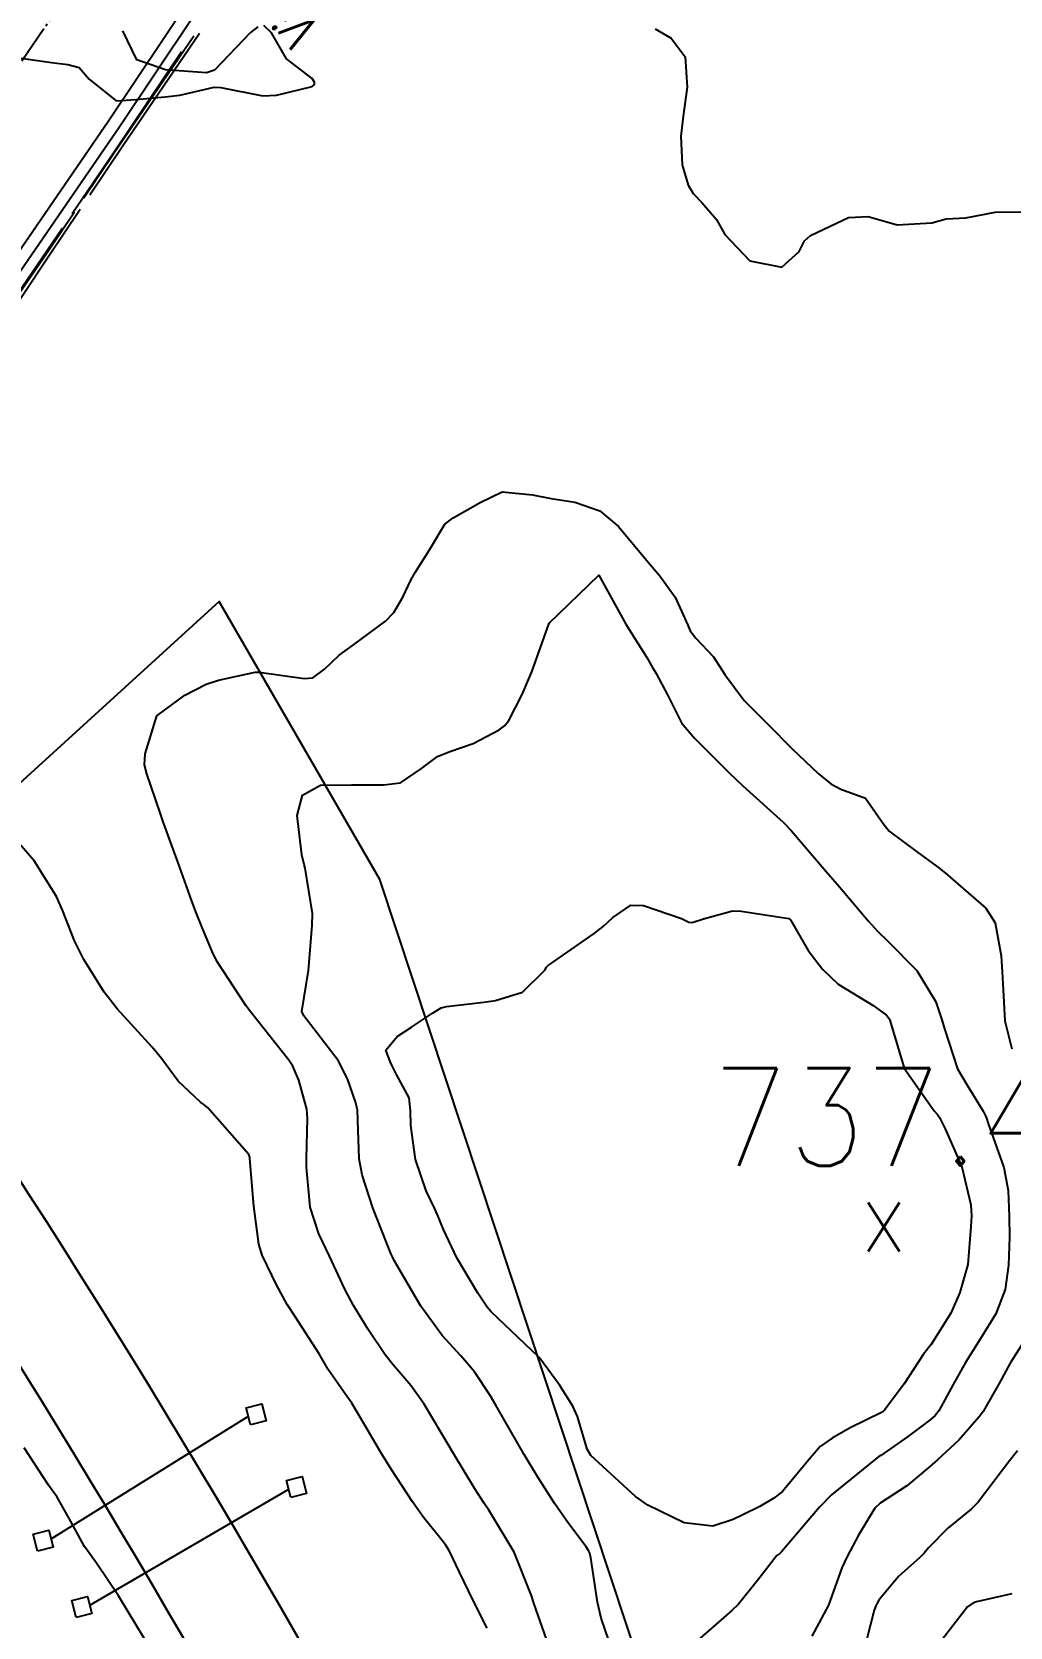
# Model space of a CAD drawing. Header units: metres. Extents: x 318500 to 325275, y 7408834 to 7428799.
# Drawn here: x 323831.6 to 323871.6, y 7420532.5 to 7420597.8 of the extents above; entities that cross this region are included whole.
import ezdxf
from ezdxf.enums import TextEntityAlignment as Align

# ---------------------------------------------------------------- set-up
doc = ezdxf.new("R2010")
doc.units = ezdxf.units.M
doc.header["$MEASUREMENT"] = 0
doc.linetypes.add('TRACEJADO', pattern=[8.7, 8, -0.7])
doc.linetypes.add('TRACO-PONTO', pattern=[1.88, 1.6, -0.14, 0, -0.14])
for name, color, linetype in [('Curvas de Nivel 1m', 11, 'Continuous'), ('Curvas de Nivel 5m', 15, 'Continuous'), ('Divisas', 45, 'Continuous'), ('Linha Férrea', 20, 'Continuous'), ('Pontes_Viadutos_Tubos', 190, 'Continuous'), ('Pontos Cotados', 45, 'Continuous'), ('Pórticos', 45, 'Continuous'), ('TEXTO', 45, 'Continuous'), ('VIADUTO', 190, 'Continuous'), ('Vias Primárias', 230, 'Continuous')]:
    doc.layers.add(name, color=color, linetype=linetype)
doc.styles.add('ROMANS', font='romans', dxfattribs={"height": 0.2})
doc.styles.add('Style-STANDARD', font='STANDARD.shx')

# ---------------------------------------------------------------- blocks, each defined once
blk = doc.blocks.new('ELVTXT_65')
at = {"layer": 'Pontos Cotados', "linetype": 'Continuous', "style": 'Style-STANDARD'}
for s, height, p in [('737.4', 4, (0, 4)), ('x', 3, (0, 0))]:
    blk.add_text(s, height=height, dxfattribs=at).set_placement(p, align=Align.MIDDLE_CENTER)

msp = doc.modelspace()

# ---------------------------------------------------------------- linework, layer by layer
at = {"layer": 'Curvas de Nivel 1m', "flags": 128}
for points, elevation in [([(323831.013, 7420596.715), (323832.349, 7420596.534), (323833.016, 7420596.442), (323833.492, 7420596.33), (323833.898, 7420595.847), (323834.997, 7420594.963), (323835.799, 7420595.017), (323837, 7420595.129), (323837.601, 7420595.194), (323839.006, 7420595.515), (323839.275, 7420595.507), (323841.001, 7420595.173), (323841.557, 7420595.187), (323843.007, 7420595.552), (323843.102, 7420595.626), (323843.106, 7420595.719), (323843.012, 7420595.875), (323841.97, 7420596.686), (323841.347, 7420597.745), (323841.034, 7420598.041)], 733), ([(323840.796, 7420597.991), (323840.488, 7420597.758), (323839.014, 7420596.216), (323838.686, 7420596.11), (323837.014, 7420596.231), (323835.838, 7420596.637), (323835.275, 7420597.826)], 733), ([(323857.035, 7420597.902), (323857.694, 7420597.53), (323858.261, 7420596.76), (323858.344, 7420595.52), (323858.182, 7420594.333), (323858.092, 7420593.523), (323858.145, 7420592.339), (323858.381, 7420591.519), (323858.596, 7420591.165), (323858.943, 7420590.807), (323859.546, 7420590.111), (323859.892, 7420589.496), (323860.914, 7420588.424), (323862.217, 7420588.161), (323862.92, 7420588.795), (323863.143, 7420589.241), (323863.384, 7420589.453), (323864.938, 7420590.193), (323865.744, 7420590.224), (323866.935, 7420589.891), (323868.35, 7420589.972), (323868.937, 7420590.129), (323869.747, 7420590.177), (323870.941, 7420590.407), (323872.023, 7420590.416)], 733), ([(323852.759, 7420531.581), (323852.175, 7420533.232), (323852.054, 7420533.591), (323851.992, 7420533.783), (323851.278, 7420535.599), (323850.227, 7420537.339), (323850.112, 7420537.495), (323850.035, 7420537.613), (323849.668, 7420538.189), (323848.796, 7420539.632), (323848.273, 7420540.509), (323847.59, 7420541.651), (323847.046, 7420542.408), (323846.306, 7420543.271), (323845.994, 7420543.673), (323845.305, 7420544.7), (323844.706, 7420545.686), (323844.35, 7420546.359), (323843.719, 7420547.7), (323843.288, 7420548.615), (323842.929, 7420549.712), (323842.788, 7420551.341), (323842.788, 7420551.716), (323842.825, 7420553.335), (323842.793, 7420553.717), (323842.462, 7420554.9), (323842.22, 7420555.476), (323842.061, 7420555.726), (323840.499, 7420557.692), (323840.452, 7420557.751), (323840.3, 7420557.956), (323839.118, 7420559.771), (323838.921, 7420560.162), (323838.543, 7420561.083), (323838.262, 7420561.783), (323838.076, 7420562.266), (323837.536, 7420563.79), (323836.926, 7420565.476), (323836.81, 7420565.798), (323836.616, 7420566.362), (323836.254, 7420567.433), (323836.163, 7420567.807), (323836.188, 7420568.256), (323836.66, 7420569.8), (323837.808, 7420570.653), (323838.68, 7420571.098), (323839.187, 7420571.268), (323840.688, 7420571.591), (323840.845, 7420571.591), (323842.684, 7420571.327), (323843.035, 7420571.366), (323843.514, 7420571.712), (323844.12, 7420572.282), (323844.7, 7420572.712), (323846.016, 7420573.68), (323846.356, 7420574.034), (323846.725, 7420574.662), (323847.051, 7420575.349), (323847.225, 7420575.663), (323847.808, 7420576.6), (323848.441, 7420577.645), (323848.773, 7420577.91), (323849.877, 7420578.531), (323850.783, 7420578.966), (323852.024, 7420578.843), (323852.781, 7420578.69), (323853.755, 7420578.551), (323854.776, 7420578.198), (323855.545, 7420577.552), (323856.748, 7420576.09), (323857.236, 7420575.533), (323857.862, 7420574.658), (323858.368, 7420573.515), (323858.476, 7420573.282), (323858.705, 7420572.986), (323859.418, 7420572.22), (323859.881, 7420571.492), (323860.674, 7420570.433), (323861.649, 7420569.47), (323862.645, 7420568.46), (323863.705, 7420567.444), (323864.217, 7420567.028), (323864.624, 7420566.813), (323865.64, 7420566.434), (323866.366, 7420565.404), (323866.605, 7420565.085), (323867.721, 7420564.261), (323868.584, 7420563.632), (323868.904, 7420563.375), (323870.559, 7420561.944), (323870.946, 7420561.344), (323871.189, 7420559.993), (323871.23, 7420559.34), (323871.265, 7420558.593), (323871.341, 7420557.337), (323871.625, 7420556.191)], 734), ([(323850.163, 7420532.482), (323849.598, 7420533.619), (323849.024, 7420534.801), (323848.625, 7420535.634), (323848.468, 7420535.891), (323848.216, 7420536.212), (323847.58, 7420537.006), (323847.117, 7420537.657), (323846.25, 7420538.992), (323845.82, 7420539.674), (323845.163, 7420540.795), (323844.638, 7420541.687), (323844.295, 7420542.17), (323843.673, 7420543.069), (323843.305, 7420543.705), (323842.332, 7420545.213), (323841.989, 7420545.725), (323841.557, 7420546.527), (323840.971, 7420547.741), (323840.827, 7420548.196), (323840.623, 7420549.746), (323840.469, 7420551.699), (323840.459, 7420551.749), (323840.422, 7420551.87), (323838.753, 7420553.767), (323838.588, 7420553.905), (323838.452, 7420554.005), (323837.53, 7420554.859), (323836.847, 7420555.796), (323836.477, 7420556.259), (323835.041, 7420557.822), (323834.51, 7420558.508), (323833.674, 7420559.839), (323833.299, 7420560.603), (323832.809, 7420561.856), (323832.558, 7420562.417), (323831.646, 7420563.869), (323830.598, 7420565.094)], 733), ([(323872.332, 7420544.551), (323871.55, 7420543.332), (323871.118, 7420542.528), (323870.455, 7420541.348), (323870.384, 7420541.253), (323870.287, 7420541.131), (323869.459, 7420540.175), (323868.584, 7420539.375), (323868.257, 7420539.092), (323867.326, 7420538.313), (323866.242, 7420537.602), (323866.02, 7420537.403), (323865.348, 7420536.288), (323864.887, 7420535.42), (323864.675, 7420534.951), (323864.182, 7420533.577), (323864.139, 7420533.472), (323864.12, 7420533.431), (323863.449, 7420532.156)], 734), ([(323836.154, 7420532.054), (323835.098, 7420533.816), (323834.2, 7420535.148), (323833.698, 7420535.835), (323833.058, 7420537.005), (323832.588, 7420537.846), (323832.237, 7420538.342), (323831.231, 7420539.865)], 732), ([(323871.849, 7420539.743), (323871.521, 7420539.331), (323870.243, 7420537.643), (323869.964, 7420537.354), (323869.011, 7420536.585), (323868.216, 7420535.775), (323868.041, 7420535.553), (323867.864, 7420535.383), (323866.985, 7420534.606), (323866.184, 7420533.635), (323866.097, 7420533.486), (323866.061, 7420533.402), (323866, 7420533.224), (323865.525, 7420531.41)], 733), ([(323871.627, 7420533.89), (323870.183, 7420533.564), (323870.029, 7420533.506), (323869.812, 7420533.356), (323868.649, 7420531.857)], 732)]:
    msp.add_lwpolyline(points, dxfattribs=dict(at, elevation=elevation))
at = {"layer": 'Curvas de Nivel 1m', "elevation": 736, "flags": 128}
msp.add_lwpolyline([(323862.55, 7420561.487), (323862.576, 7420561.46), (323863.292, 7420560.203), (323863.875, 7420559.44), (323864.521, 7420558.833), (323865.957, 7420557.959), (323866.502, 7420557.563), (323866.62, 7420557.399), (323866.669, 7420557.227), (323867.222, 7420555.392), (323868.453, 7420553.654), (323868.579, 7420553.506), (323868.661, 7420553.377), (323868.901, 7420552.916), (323869.574, 7420551.363), (323869.947, 7420549.806), (323869.968, 7420549.356), (323869.949, 7420548.92), (323869.825, 7420547.358), (323869.493, 7420546.223), (323869.123, 7420545.368), (323868.327, 7420544.085), (323868.012, 7420543.694), (323867.803, 7420543.385), (323867.215, 7420542.476), (323866.412, 7420541.399), (323866.351, 7420541.338), (323866.289, 7420541.304), (323865.016, 7420540.682), (323864.272, 7420540.262), (323863.787, 7420539.918), (323863.381, 7420539.443), (323862.239, 7420538.084), (323861.894, 7420537.804), (323861.322, 7420537.469), (323860.599, 7420537.104), (323860.225, 7420536.933), (323859.393, 7420536.664), (323858.223, 7420536.792), (323856.735, 7420537.525), (323856.235, 7420537.878), (323854.402, 7420539.558), (323854.264, 7420539.805), (323853.862, 7420541.145), (323853.676, 7420541.569), (323853.143, 7420542.421), (323852.31, 7420543.549), (323852.274, 7420543.59), (323850.337, 7420545.431), (323850.169, 7420545.622), (323849.781, 7420546.193), (323848.924, 7420547.634), (323848.381, 7420548.789), (323848.135, 7420549.392), (323848.023, 7420549.646), (323847.671, 7420550.381), (323847.233, 7420551.658), (323847.047, 7420553.055), (323847.037, 7420553.661), (323846.977, 7420554.183), (323846.465, 7420555.129), (323846.29, 7420555.494), (323846.205, 7420555.674), (323846.019, 7420556.134), (323846.485, 7420556.685), (323847.074, 7420557.078), (323847.936, 7420557.648), (323848.289, 7420557.857), (323848.504, 7420557.914), (323850.037, 7420558.095), (323850.508, 7420558.161), (323851.614, 7420558.503), (323852.527, 7420559.408), (323852.597, 7420559.521), (323852.666, 7420559.588), (323854.543, 7420560.909), (323854.916, 7420561.187), (323855.302, 7420561.552), (323856.044, 7420562.059), (323856.558, 7420562.055), (323858.116, 7420561.517), (323858.409, 7420561.373), (323858.548, 7420561.355), (323859.017, 7420561.503), (323860.207, 7420561.834), (323860.555, 7420561.822), (323862.5, 7420561.511)], close=True, dxfattribs=at)
at = {"layer": 'Curvas de Nivel 5m', "elevation": 735, "flags": 128}
msp.add_lwpolyline([(323855.288, 7420531.543), (323854.825, 7420532.895), (323854.684, 7420533.552), (323854.404, 7420535.36), (323854.366, 7420535.558), (323854.318, 7420535.666), (323854.213, 7420535.812), (323853.466, 7420536.815), (323852.932, 7420537.579), (323852.246, 7420538.66), (323851.686, 7420539.596), (323850.855, 7420541.031), (323850.527, 7420541.608), (323850.294, 7420542.01), (323849.657, 7420542.973), (323849.091, 7420543.628), (323848.322, 7420544.463), (323847.461, 7420545.653), (323846.368, 7420547.532), (323846.299, 7420547.671), (323846.226, 7420547.817), (323845.497, 7420549.679), (323845.064, 7420551.037), (323844.94, 7420551.692), (323844.886, 7420553.25), (323844.863, 7420553.694), (323844.783, 7420554.024), (323844.463, 7420554.964), (323844.079, 7420555.704), (323842.676, 7420557.54), (323842.591, 7420557.719), (323842.858, 7420559.383), (323842.897, 7420559.716), (323843.019, 7420561.242), (323843.031, 7420561.715), (323842.723, 7420563.574), (323842.686, 7420563.719), (323842.586, 7420564.125), (323842.4, 7420565.723), (323842.618, 7420566.563), (323843.358, 7420566.977), (323844.623, 7420566.99), (323845.929, 7420566.986), (323846.624, 7420567.068), (323847.486, 7420567.657), (323848.137, 7420568.148), (323848.641, 7420568.354), (323849.596, 7420568.68), (323850.654, 7420569.23), (323850.877, 7420569.397), (323851.051, 7420569.614), (323851.597, 7420570.685), (323851.991, 7420571.6), (323852.71, 7420573.59), (323854.74, 7420575.56), (323855.838, 7420573.549), (323856.697, 7420572.198), (323856.935, 7420571.779), (323857.073, 7420571.534), (323857.538, 7420570.666), (323858.112, 7420569.518), (323858.651, 7420568.892), (323860.057, 7420567.489), (323860.344, 7420567.201), (323860.625, 7420566.945), (323862.273, 7420565.463), (323862.605, 7420565.113), (323864.036, 7420563.438), (323864.571, 7420562.816), (323865.765, 7420561.412), (323866.136, 7420560.996), (323866.542, 7420560.604), (323867.74, 7420559.388), (323868.511, 7420558.104), (323868.766, 7420557.376), (323868.865, 7420557.004), (323869.405, 7420555.366), (323869.801, 7420554.698), (323870.453, 7420553.64), (323870.551, 7420553.449), (323870.582, 7420553.348), (323870.657, 7420553.137), (323871.292, 7420551.337), (323871.466, 7420550.394), (323871.515, 7420549.333), (323871.534, 7420548.48), (323871.493, 7420547.333), (323871.354, 7420546.336), (323870.972, 7420545.341), (323870.33, 7420544.309), (323869.723, 7420543.359), (323869.221, 7420542.452), (323868.631, 7420541.375), (323868.482, 7420541.182), (323868.284, 7420541.007), (323867.352, 7420540.311), (323866.262, 7420539.554), (323866.17, 7420539.492), (323866.043, 7420539.403), (323864.245, 7420537.944), (323863.752, 7420537.437), (323862.211, 7420535.605), (323862.134, 7420535.537), (323862.017, 7420535.462), (323861.227, 7420534.432), (323860.441, 7420533.476), (323860.177, 7420533.217), (323858.222, 7420531.509)], dxfattribs=at)
at = {"layer": 'Divisas'}
msp.add_lwpolyline([(323869.336, 7420491.956), (323845.777, 7420563.118), (323839.209, 7420574.486), (323830.888, 7420566.888), (323805.234, 7420599.086), (323790.712, 7420615.037), (323784.959, 7420620.645), (323768.467, 7420636.368)], dxfattribs=at)
at = {"layer": 'Linha Férrea'}
for points in [[(322143.825, 7422393.254, 0.177055), (322348.62, 7422102.056), (322434.806, 7422041.149, -0.110991), (322629.993, 7421830.678), (322682.61, 7421743.599), (322746.773, 7421641.593), (322762.264, 7421616.034), (322784.09, 7421580.598, 0.089131), (322895.412, 7421449.131), (322994.737, 7421367.338, -0.08158), (323134.171, 7421212.836), (323192.504, 7421114.159, 0.09806), (323348.116, 7420944.919), (323507.932, 7420825.984), (323699.619, 7420681.705), (323733.067, 7420655.668, -0.104587), (323843.705, 7420529.863, -0.339852), (323771.4, 7420065.587)], [(323771.4, 7420065.587, 0.339852), (323843.705, 7420529.863, 0.104587), (323733.067, 7420655.668), (323699.619, 7420681.705), (323507.932, 7420825.984), (323348.116, 7420944.919, -0.09806), (323192.504, 7421114.159), (323134.171, 7421212.836, 0.08158), (322994.737, 7421367.338), (322895.412, 7421449.131, -0.089131), (322784.09, 7421580.598), (322762.264, 7421616.034), (322746.773, 7421641.593), (322682.61, 7421743.599), (322629.993, 7421830.678, 0.110991), (322434.806, 7422041.149), (322348.62, 7422102.056, -0.177055), (322143.825, 7422393.254)], [(322140.246, 7422392.292, 0.177815), (322346.493, 7422099.021), (322440.925, 7422031.999, -0.098061), (322613.888, 7421848.216), (322683.948, 7421733.892), (322746.506, 7421634.335), (322780.475, 7421578.692, 0.094269), (322901.272, 7421438.87), (322999.189, 7421358.366, -0.08072), (323136.386, 7421201.409), (323184.599, 7421119.369, 0.102464), (323355.759, 7420933.913), (323510.091, 7420819.318), (323694.288, 7420680.697, -0.007988), (323738.117, 7420646.682, -0.098634), (323840.146, 7420527.887, -0.339824), (323768.602, 7420068.543)], [(323768.602, 7420068.543, 0.339824), (323840.146, 7420527.887, 0.098634), (323738.117, 7420646.682, 0.007988), (323694.288, 7420680.697), (323510.091, 7420819.318), (323355.759, 7420933.913, -0.102464), (323184.599, 7421119.369), (323136.386, 7421201.409, 0.08072), (322999.189, 7421358.366), (322901.272, 7421438.87, -0.094269), (322780.475, 7421578.692), (322746.506, 7421634.335), (322683.948, 7421733.892), (322613.888, 7421848.216, 0.098061), (322440.925, 7422031.999), (322346.493, 7422099.021, -0.177815), (322140.246, 7422392.292)]]:
    msp.add_lwpolyline(points, format="xyb", dxfattribs=at)
at = {"layer": 'Pontes_Viadutos_Tubos'}
msp.add_lwpolyline([(323788.503, 7420523.439), (323788.496, 7420524.221), (323795.706, 7420536.103), (323802.603, 7420546.312), (323811.179, 7420558.923), (323819.143, 7420570.472), (323828.111, 7420583.694), (323835.121, 7420593.891), (323844.144, 7420607.392), (323851.662, 7420618.219), (323859.816, 7420630.299), (323867.523, 7420641.971), (323876.03, 7420654.807), (323882.287, 7420663.873), (323884.323, 7420666.75), (323885.174, 7420667.055)], dxfattribs=at)
at = {"layer": 'Pórticos'}
for points in [[(323832.338, 7420536.147), (323840.406, 7420541.156)], [(323833.921, 7420533.434), (323842.055, 7420538.179)]]:
    msp.add_lwpolyline(points, dxfattribs=at)
for points in [[(323840.495, 7420540.809), (323840.318, 7420541.503), (323840.958, 7420541.667), (323841.135, 7420540.972)], [(323842.144, 7420537.832), (323841.966, 7420538.527), (323842.606, 7420538.69), (323842.784, 7420537.995)], [(323831.786, 7420535.636), (323831.609, 7420536.331), (323832.249, 7420536.494), (323832.426, 7420535.799)], [(323833.369, 7420532.923), (323833.192, 7420533.617), (323833.832, 7420533.781), (323834.009, 7420533.086)]]:
    msp.add_lwpolyline(points, close=True, dxfattribs=at)
at = {"layer": 'TEXTO', "linetype": 'TRACO-PONTO', "flags": 128}
msp.add_lwpolyline([(323794.564, 7420542.453), (323830.232, 7420595.237), (323850.357, 7420625.018)], dxfattribs=at)
at = {"layer": 'VIADUTO', "linetype": 'TRACEJADO', "flags": 128}
for points in [[(323838.408, 7420597.72), (323835.252, 7420593.088), (323832.223, 7420588.561), (323828.974, 7420583.702), (323825.026, 7420577.907), (323822.087, 7420573.458), (323818.73, 7420568.532), (323815.203, 7420563.502), (323811.776, 7420558.305), (323808.324, 7420553.225), (323804.878, 7420548.076), (323801.639, 7420543.156), (323798.394, 7420538.299)], [(323838.168, 7420597.608), (323834.935, 7420592.851), (323832.173, 7420588.741), (323828.811, 7420583.845), (323824.992, 7420578.234), (323822.144, 7420574.134), (323818.675, 7420569.013), (323815.151, 7420563.762), (323811.677, 7420558.528), (323808.209, 7420553.355), (323804.748, 7420548.178), (323801.378, 7420543.183), (323799.016, 7420539.562)], [(323837.672, 7420596.969), (323834.914, 7420592.864), (323831.99, 7420588.55), (323828.826, 7420583.929), (323824.963, 7420578.258), (323822.134, 7420574.142), (323818.666, 7420569.024), (323815.129, 7420563.779), (323811.658, 7420558.57), (323808.182, 7420553.386), (323804.694, 7420548.207), (323801.329, 7420543.191), (323798.931, 7420539.559)]]:
    msp.add_lwpolyline(points, dxfattribs=at)
at = {"layer": 'Vias Primárias'}
for points in [[(323715.644, 7420145.548, 0), (323709.04, 7420132.939)], [(323831.088, 7420001.787, 0), (323833.844, 7420008.443, 0.220888)]]:
    msp.add_lwpolyline(points, format="xyb", dxfattribs=at)
msp.add_lwpolyline([(323790.58, 7420529.958), (323795.278, 7420536.355), (323802.171, 7420546.559), (323810.748, 7420559.172), (323818.712, 7420570.721), (323827.68, 7420583.942), (323834.689, 7420594.139), (323843.712, 7420607.641), (323851.231, 7420618.468), (323859.383, 7420630.545), (323867.089, 7420642.216), (323875.598, 7420655.055), (323881.857, 7420664.124), (323883.894, 7420667.003), (323889.464, 7420675.236), (323895.032, 7420683.324), (323900.864, 7420691.678)], dxfattribs=at)

# ---------------------------------------------------------------- block references
at = {"layer": 'Pontos Cotados', "linetype": 'Continuous'}
msp.add_blockref('ELVTXT_65', (323866.39, 7420549.4, 737.42), dxfattribs=at)

# ---------------------------------------------------------------- texts
at = {"layer": 'TEXTO', "style": 'ROMANS', "width": 0.8}
msp.add_text('Viga', height=1.5, rotation=125.69321, dxfattribs=at).set_placement((323843.359, 7420597.899))

doc.saveas('drawing.dxf')
